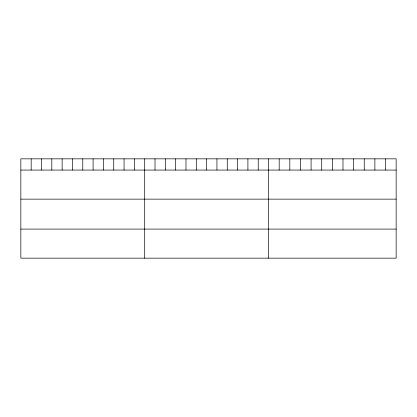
<?xml version="1.0" encoding="UTF-8"?>
<svg xmlns="http://www.w3.org/2000/svg" width="417" height="417" viewBox="0 0 417 417"><rect width="100%" height="100%" fill="white"/><g stroke="black" fill="none" stroke-linecap="round" stroke-linejoin="round"><path stroke-width="0.63" d="M396.15 170.068L396.15 258.159L20.85 258.159L20.85 158.841L396.15 158.841L396.15 170.068L20.85 170.068M20.85 199.138L396.15 199.138M20.85 229.089L396.15 229.089M385.517 158.841L385.517 170.068M374.883 158.841L374.883 170.068M364.249 158.841L364.249 170.068M353.616 158.841L353.616 170.068M342.983 158.841L342.983 170.068M332.349 158.841L332.349 170.068M321.716 158.841L321.716 170.068M311.082 158.841L311.082 170.068M300.448 158.841L300.448 170.068M289.815 158.841L289.815 170.068M279.182 158.841L279.182 170.068M268.548 158.841L268.548 258.159M258.227 158.841L258.227 170.068M247.906 158.841L247.906 170.068M237.586 158.841L237.586 170.068M227.265 158.841L227.265 170.068M216.944 158.841L216.944 170.068M206.623 158.841L206.623 170.068M196.303 158.841L196.303 170.068M185.982 158.841L185.982 170.068M175.661 158.841L175.661 170.068M165.34 158.841L165.34 170.068M155.02 158.841L155.02 170.068M144.699 158.841L144.699 258.159M134.378 158.841L134.378 170.068M124.058 158.841L124.058 170.068M113.737 158.841L113.737 170.068M103.416 158.841L103.416 170.068M93.095 158.841L93.095 170.068M82.775 158.841L82.775 170.068M72.454 158.841L72.454 170.068M62.133 158.841L62.133 170.068M51.812 158.841L51.812 170.068M41.491 158.841L41.491 170.068M31.171 158.841L31.171 170.068"/></g></svg>
